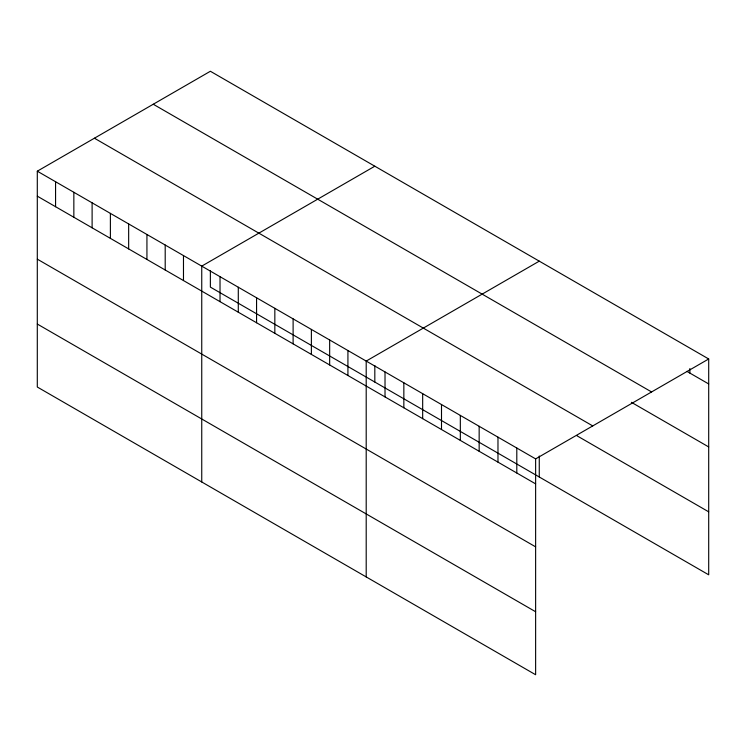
<?xml version="1.0" encoding="UTF-8"?>
<svg xmlns="http://www.w3.org/2000/svg" width="746" height="746" viewBox="0 0 746 746"><rect width="100%" height="100%" fill="white"/><g stroke="black" fill="none" stroke-linecap="round" stroke-linejoin="round"><path stroke-width="1.12" d="M37.3 171.188L535.628 458.893L535.628 674.738L37.3 387.025L37.3 171.188L210.372 71.262L708.7 358.975L708.7 574.812L210.372 287.107L210.372 270.528M374.818 166.209L201.746 266.126L201.746 481.972M539.265 261.156L366.202 361.073L366.202 576.91M535.628 458.893L708.7 358.975M686.898 371.368L708.7 383.948M153.256 104.244L651.584 391.948M631.414 402.318L708.7 446.938M94.416 138.215L592.744 425.919M576.919 435.748L708.7 511.831M37.3 196.161L535.628 483.874M37.3 259.151L535.628 546.855M37.3 324.044L535.628 611.748M689.873 368.543L689.873 373.084M539.265 456.002L539.265 476.992M516.801 448.029L516.801 473.001M497.974 437.156L497.974 462.138M479.156 426.292L479.156 451.265M460.329 415.419L460.329 440.401M441.501 404.546L441.501 429.528M422.674 393.683L422.674 418.655M403.847 382.81L403.847 407.792M385.02 371.946L385.02 396.919M374.818 365.475L374.818 382.045M347.925 350.527L347.925 375.499M329.657 339.98L329.657 364.953M311.38 329.424L311.38 354.406M293.113 318.878L293.113 343.85M274.836 308.331L274.836 333.303M256.568 297.775L256.568 322.757M238.291 287.229L238.291 312.21M220.023 276.682L220.023 301.654M183.479 255.58L183.479 280.561M165.202 245.033L165.202 270.005M146.934 234.486L146.934 259.459M128.657 223.931L128.657 248.912M110.389 213.384L110.389 238.366M92.112 202.837L92.112 227.81M73.845 192.281L73.845 217.263M55.568 181.735L55.568 206.717"/></g></svg>
